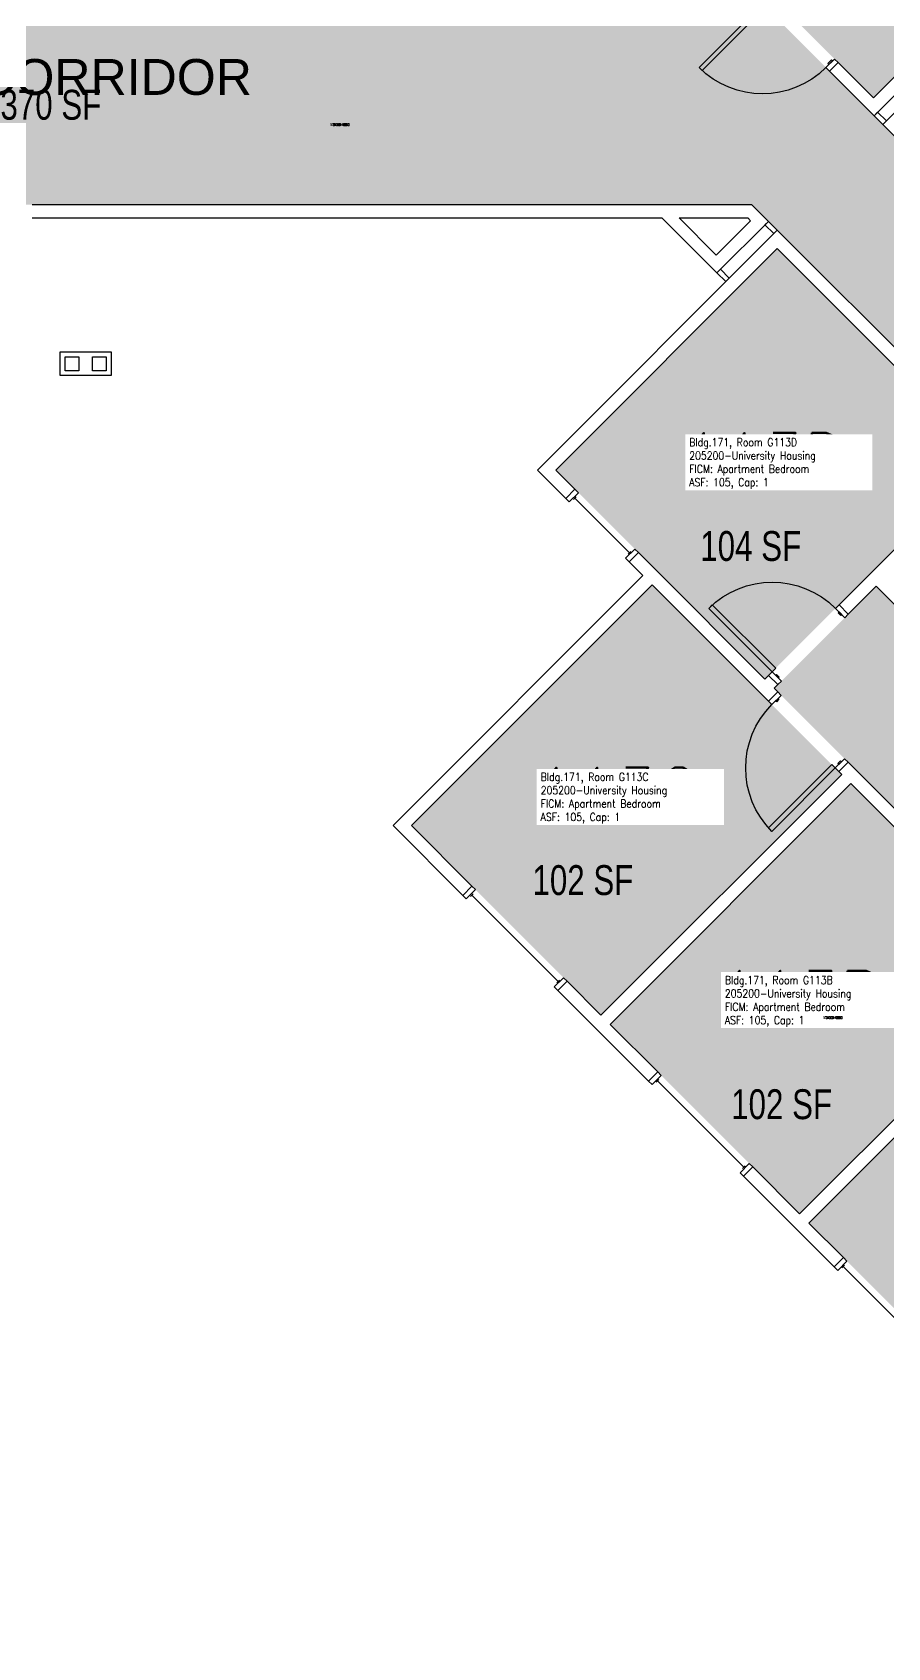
# Model space of a CAD drawing. Header units: inches. Extents: x 1063 to 4030, y -1482 to 1669.
# Drawn here: x 2032 to 2375, y 664 to 1312 of the extents above; entities that cross this region are included whole.
import ezdxf
from ezdxf.enums import TextEntityAlignment as Align

# ---------------------------------------------------------------- set-up
doc = ezdxf.new("R2010")
doc.units = ezdxf.units.IN
doc.header["$LTSCALE"] = 192
doc.header["$MEASUREMENT"] = 0
for name, color, linetype in [('A-AREA-IDEN', 1, 'Continuous'), ('A-DOOR', 2, 'Continuous'), ('A-GLAZ', 1, 'Continuous'), ('A-IDEN-RNUM', 7, 'Continuous'), ('A-IDEN-SNUM', 4, 'Continuous'), ('A-IDEN-VNUM', 4, 'Continuous'), ('A-WALL', 5, 'Continuous'), ('AREA-TEXT', 3, 'Continuous'), ('Rooms-Category-Color', 7, 'Continuous'), ('Rooms-College-Color', 7, 'Continuous'), ('Rooms-Department-Color', 7, 'Continuous'), ('Rooms-Division-Color', 7, 'Continuous'), ('Rooms-Information', 7, 'Continuous')]:
    doc.layers.add(name, color=color, linetype=linetype)
doc.styles.add('AREA', font='arial.ttf', dxfattribs={"width": 0.75, "height": 12})
doc.styles.add('ROOMSNUMBER', font='txt.shx', dxfattribs={"height": 0.03})
doc.styles.add('ROOMVNUMBER', font='simplex.shx', dxfattribs={"width": 0.85})
doc.styles.get("Standard").update_dxf_attribs({"font": 'arial.ttf'})

msp = doc.modelspace()

# ---------------------------------------------------------------- hatches: boundary and pattern name
at = {"layer": 'Rooms-Category-Color', "true_color": 0xe3c5e1}
msp.add_hatch(color=254, dxfattribs=at).paths.add_polyline_path([(2337.86, 1458.13), (2376.36, 1458.13), (2458.97, 1375.51), (2369.52, 1286.06), (2323.21, 1332.38), (2322.61, 1332.38), (2322.61, 1416.88), (2337.86, 1416.88)])
at = {"layer": 'Rooms-Category-Color', "true_color": 0xadadad}
for points in [[(2373.33, 1275.37), (2369.79, 1278.9), (2351.87, 1296.82), (2321.57, 1327.13), (2031.61, 1327.13), (1782.24, 1327.13), (1782.24, 1323.13), (1778.24, 1323.13), (1778.24, 1324.63), (1738.24, 1324.63), (1738.24, 1319.63), (1732.24, 1319.63), (1732.24, 1243.02), (1763.74, 1242.96), (1778.24, 1243.13), (1778.24, 1247.13), (1782.24, 1247.13), (1782.24, 1245.63), (1822.24, 1245.63), (1822.24, 1250.63), (1828.24, 1250.63), (1828.24, 1222.38), (1897.49, 1222.38), (1897.49, 1243.13), (2320.71, 1243.13), (2327.36, 1236.48), (2330.9, 1232.94)], [(2330.9, 1232.94), (2373.33, 1275.37), (2633.56, 1015.13), (2651.24, 1032.81), (2709.45, 974.59), (2691.78, 956.92), (2821.91, 826.78), (2839.59, 844.46), (2897.8, 786.25), (2880.12, 768.57), (3535.92, 112.77), (3553.6, 130.45), (3595.4, 88.64), (3577.73, 70.96), (3700.48, -51.78), (3658.05, -94.21), (3535.3, 28.54), (3517.62, 10.86), (3475.82, 52.67), (3493.49, 70.35), (2837.69, 726.14), (2820.02, 708.47), (2761.81, 766.68), (2779.48, 784.36), (2649.35, 914.49), (2631.67, 896.81), (2573.46, 955.02), (2591.14, 972.7)]]:
    msp.add_hatch(color=253, dxfattribs=at).paths.add_polyline_path(points)
at = {"layer": 'Rooms-Category-Color', "true_color": 0x728ef3}
for points in [[(2330.91, 1225.51), (2241.98, 1136.6), (2325.95, 1052.63), (2414.87, 1141.55)], [(2260.1, 917.66), (2184, 993.76), (2280.69, 1090.46), (2356.8, 1014.34), (2260.42, 917.96)], [(2534.37, 673.09), (2438.56, 768.9), (2524.12, 854.46), (2329.66, 1048.92), (2370.67, 1089.93), (2391, 1069.6), (2381.19, 1059.79), (2505.67, 935.31), (2515.48, 945.12), (2535.81, 924.8), (2526, 914.98), (2548.41, 892.57), (2558.04, 902.2), (2554.33, 905.92), (2549.82, 901.41), (2534.83, 916.4), (2569.75, 951.31), (2584.74, 936.32), (2578.37, 929.96), (2582.09, 926.25), (2588.45, 932.61), (2631.67, 889.39), (2567.68, 825.39), (2617.28, 775.8), (2606.94, 765.45), (2616.84, 755.55)], [(2263.81, 913.95), (2339.91, 837.84), (2436.61, 934.52), (2360.51, 1010.64), (2264.13, 914.25)], [(2343.63, 834.13), (2419.99, 757.76), (2516.69, 854.46), (2440.32, 930.83), (2343.95, 834.43)]]:
    msp.add_hatch(color=171, dxfattribs=at).paths.add_polyline_path(points)
at = {"layer": 'Rooms-College-Color', "true_color": 0xadadad}
for points in [[(2337.86, 1458.13), (2376.36, 1458.13), (2458.97, 1375.51), (2369.52, 1286.06), (2323.21, 1332.38), (2322.61, 1332.38), (2322.61, 1416.88), (2337.86, 1416.88)], [(2373.33, 1275.37), (2369.79, 1278.9), (2351.87, 1296.82), (2321.57, 1327.13), (2031.61, 1327.13), (1782.24, 1327.13), (1782.24, 1323.13), (1778.24, 1323.13), (1778.24, 1324.63), (1738.24, 1324.63), (1738.24, 1319.63), (1732.24, 1319.63), (1732.24, 1243.02), (1763.74, 1242.96), (1778.24, 1243.13), (1778.24, 1247.13), (1782.24, 1247.13), (1782.24, 1245.63), (1822.24, 1245.63), (1822.24, 1250.63), (1828.24, 1250.63), (1828.24, 1222.38), (1897.49, 1222.38), (1897.49, 1243.13), (2320.71, 1243.13), (2327.36, 1236.48), (2330.9, 1232.94)], [(2330.9, 1232.94), (2373.33, 1275.37), (2633.56, 1015.13), (2651.24, 1032.81), (2709.45, 974.59), (2691.78, 956.92), (2821.91, 826.78), (2839.59, 844.46), (2897.8, 786.25), (2880.12, 768.57), (3535.92, 112.77), (3553.6, 130.45), (3595.4, 88.64), (3577.73, 70.96), (3700.48, -51.78), (3658.05, -94.21), (3535.3, 28.54), (3517.62, 10.86), (3475.82, 52.67), (3493.49, 70.35), (2837.69, 726.14), (2820.02, 708.47), (2761.81, 766.68), (2779.48, 784.36), (2649.35, 914.49), (2631.67, 896.81), (2573.46, 955.02), (2591.14, 972.7)], [(2330.91, 1225.51), (2241.98, 1136.6), (2325.95, 1052.63), (2414.87, 1141.55)], [(2260.1, 917.66), (2184, 993.76), (2280.69, 1090.46), (2356.8, 1014.34), (2260.42, 917.96)], [(2534.37, 673.09), (2438.56, 768.9), (2524.12, 854.46), (2329.66, 1048.92), (2370.67, 1089.93), (2391, 1069.6), (2381.19, 1059.79), (2505.67, 935.31), (2515.48, 945.12), (2535.81, 924.8), (2526, 914.98), (2548.41, 892.57), (2558.04, 902.2), (2554.33, 905.92), (2549.82, 901.41), (2534.83, 916.4), (2569.75, 951.31), (2584.74, 936.32), (2578.37, 929.96), (2582.09, 926.25), (2588.45, 932.61), (2631.67, 889.39), (2567.68, 825.39), (2617.28, 775.8), (2606.94, 765.45), (2616.84, 755.55)], [(2263.81, 913.95), (2339.91, 837.84), (2436.61, 934.52), (2360.51, 1010.64), (2264.13, 914.25)], [(2343.63, 834.13), (2419.99, 757.76), (2516.69, 854.46), (2440.32, 930.83), (2343.95, 834.43)]]:
    msp.add_hatch(color=253, dxfattribs=at).paths.add_polyline_path(points)
at = {"layer": 'Rooms-Department-Color', "true_color": 0x604aed}
for points in [[(2337.86, 1458.13), (2376.36, 1458.13), (2458.97, 1375.51), (2369.52, 1286.06), (2323.21, 1332.38), (2322.61, 1332.38), (2322.61, 1416.88), (2337.86, 1416.88)], [(2330.91, 1225.51), (2241.98, 1136.6), (2325.95, 1052.63), (2414.87, 1141.55)], [(2260.1, 917.66), (2184, 993.76), (2280.69, 1090.46), (2356.8, 1014.34), (2260.42, 917.96)], [(2534.37, 673.09), (2438.56, 768.9), (2524.12, 854.46), (2329.66, 1048.92), (2370.67, 1089.93), (2391, 1069.6), (2381.19, 1059.79), (2505.67, 935.31), (2515.48, 945.12), (2535.81, 924.8), (2526, 914.98), (2548.41, 892.57), (2558.04, 902.2), (2554.33, 905.92), (2549.82, 901.41), (2534.83, 916.4), (2569.75, 951.31), (2584.74, 936.32), (2578.37, 929.96), (2582.09, 926.25), (2588.45, 932.61), (2631.67, 889.39), (2567.68, 825.39), (2617.28, 775.8), (2606.94, 765.45), (2616.84, 755.55)], [(2263.81, 913.95), (2339.91, 837.84), (2436.61, 934.52), (2360.51, 1010.64), (2264.13, 914.25)], [(2343.63, 834.13), (2419.99, 757.76), (2516.69, 854.46), (2440.32, 930.83), (2343.95, 834.43)]]:
    msp.add_hatch(color=173, dxfattribs=at).paths.add_polyline_path(points)
at = {"layer": 'Rooms-Department-Color', "true_color": 0xacacac}
for points in [[(2373.33, 1275.37), (2369.79, 1278.9), (2351.87, 1296.82), (2321.57, 1327.13), (2031.61, 1327.13), (1782.24, 1327.13), (1782.24, 1323.13), (1778.24, 1323.13), (1778.24, 1324.63), (1738.24, 1324.63), (1738.24, 1319.63), (1732.24, 1319.63), (1732.24, 1243.02), (1763.74, 1242.96), (1778.24, 1243.13), (1778.24, 1247.13), (1782.24, 1247.13), (1782.24, 1245.63), (1822.24, 1245.63), (1822.24, 1250.63), (1828.24, 1250.63), (1828.24, 1222.38), (1897.49, 1222.38), (1897.49, 1243.13), (2320.71, 1243.13), (2327.36, 1236.48), (2330.9, 1232.94)], [(2330.9, 1232.94), (2373.33, 1275.37), (2633.56, 1015.13), (2651.24, 1032.81), (2709.45, 974.59), (2691.78, 956.92), (2821.91, 826.78), (2839.59, 844.46), (2897.8, 786.25), (2880.12, 768.57), (3535.92, 112.77), (3553.6, 130.45), (3595.4, 88.64), (3577.73, 70.96), (3700.48, -51.78), (3658.05, -94.21), (3535.3, 28.54), (3517.62, 10.86), (3475.82, 52.67), (3493.49, 70.35), (2837.69, 726.14), (2820.02, 708.47), (2761.81, 766.68), (2779.48, 784.36), (2649.35, 914.49), (2631.67, 896.81), (2573.46, 955.02), (2591.14, 972.7)]]:
    msp.add_hatch(color=253, dxfattribs=at).paths.add_polyline_path(points)
at = {"layer": 'Rooms-Division-Color', "true_color": 0x604aed}
for points in [[(2337.86, 1458.13), (2376.36, 1458.13), (2458.97, 1375.51), (2369.52, 1286.06), (2323.21, 1332.38), (2322.61, 1332.38), (2322.61, 1416.88), (2337.86, 1416.88)], [(2330.91, 1225.51), (2241.98, 1136.6), (2325.95, 1052.63), (2414.87, 1141.55)], [(2260.1, 917.66), (2184, 993.76), (2280.69, 1090.46), (2356.8, 1014.34), (2260.42, 917.96)], [(2534.37, 673.09), (2438.56, 768.9), (2524.12, 854.46), (2329.66, 1048.92), (2370.67, 1089.93), (2391, 1069.6), (2381.19, 1059.79), (2505.67, 935.31), (2515.48, 945.12), (2535.81, 924.8), (2526, 914.98), (2548.41, 892.57), (2558.04, 902.2), (2554.33, 905.92), (2549.82, 901.41), (2534.83, 916.4), (2569.75, 951.31), (2584.74, 936.32), (2578.37, 929.96), (2582.09, 926.25), (2588.45, 932.61), (2631.67, 889.39), (2567.68, 825.39), (2617.28, 775.8), (2606.94, 765.45), (2616.84, 755.55)], [(2263.81, 913.95), (2339.91, 837.84), (2436.61, 934.52), (2360.51, 1010.64), (2264.13, 914.25)], [(2343.63, 834.13), (2419.99, 757.76), (2516.69, 854.46), (2440.32, 930.83), (2343.95, 834.43)]]:
    msp.add_hatch(color=173, dxfattribs=at).paths.add_polyline_path(points)
at = {"layer": 'Rooms-Division-Color', "true_color": 0xadadad}
for points in [[(2373.33, 1275.37), (2369.79, 1278.9), (2351.87, 1296.82), (2321.57, 1327.13), (2031.61, 1327.13), (1782.24, 1327.13), (1782.24, 1323.13), (1778.24, 1323.13), (1778.24, 1324.63), (1738.24, 1324.63), (1738.24, 1319.63), (1732.24, 1319.63), (1732.24, 1243.02), (1763.74, 1242.96), (1778.24, 1243.13), (1778.24, 1247.13), (1782.24, 1247.13), (1782.24, 1245.63), (1822.24, 1245.63), (1822.24, 1250.63), (1828.24, 1250.63), (1828.24, 1222.38), (1897.49, 1222.38), (1897.49, 1243.13), (2320.71, 1243.13), (2327.36, 1236.48), (2330.9, 1232.94)], [(2330.9, 1232.94), (2373.33, 1275.37), (2633.56, 1015.13), (2651.24, 1032.81), (2709.45, 974.59), (2691.78, 956.92), (2821.91, 826.78), (2839.59, 844.46), (2897.8, 786.25), (2880.12, 768.57), (3535.92, 112.77), (3553.6, 130.45), (3595.4, 88.64), (3577.73, 70.96), (3700.48, -51.78), (3658.05, -94.21), (3535.3, 28.54), (3517.62, 10.86), (3475.82, 52.67), (3493.49, 70.35), (2837.69, 726.14), (2820.02, 708.47), (2761.81, 766.68), (2779.48, 784.36), (2649.35, 914.49), (2631.67, 896.81), (2573.46, 955.02), (2591.14, 972.7)]]:
    msp.add_hatch(color=253, dxfattribs=at).paths.add_polyline_path(points)

# ---------------------------------------------------------------- linework, layer by layer
at = {"layer": 'A-DOOR'}
for p, q in [((2299.55, 1298.23), (2325, 1323.69)), ((2326.24, 1322.45), (2300.78, 1297)), ((2300.78, 1297), (2299.55, 1298.23)), ((2350.46, 1298.23), (2353.9, 1301.68)), ((2351.87, 1296.82), (2350.46, 1298.23)), ((2352.67, 1301.33), (2351.25, 1299.91)), ((2351.25, 1299.91), (2351.69, 1299.47)), ((2351.69, 1299.47), (2353.11, 1300.89)), ((2355.32, 1300.27), (2351.87, 1296.82)), ((2353.11, 1300.89), (2352.67, 1301.33)), ((2353.9, 1301.68), (2355.32, 1300.27)), ((2371.2, 1280.32), (2369.79, 1278.9)), ((2369.79, 1278.9), (2373.33, 1275.37)), ((2374.74, 1276.78), (2371.2, 1280.32)), ((2371.2, 1280.32), (2371.2, 1280.32)), ((2373.33, 1275.37), (2374.74, 1276.78)), ((2327.36, 1236.48), (2325.95, 1235.06)), ((2325.95, 1235.06), (2329.48, 1231.53)), ((2330.9, 1232.94), (2327.36, 1236.48)), ((2327.36, 1236.48), (2327.36, 1236.48)), ((2329.48, 1231.53), (2330.9, 1232.94)), ((2308.09, 1217.21), (2306.68, 1215.79)), ((2306.68, 1215.79), (2310.22, 1212.26)), ((2311.63, 1213.67), (2308.09, 1217.21)), ((2308.09, 1217.21), (2308.09, 1217.21)), ((2310.22, 1212.26), (2311.63, 1213.67))]:
    msp.add_line(p, q, dxfattribs=at)
for points in [[(2328.86, 1055.54), (2330.28, 1056.96), (2304.82, 1082.41), (2303.41, 1081)], [(2358.03, 1077.29), (2359.45, 1078.7), (2355.73, 1082.41), (2354.32, 1081)], [(2356.8, 1078.52), (2356.44, 1078.17), (2355.38, 1079.23), (2355.73, 1079.59)], [(2332.58, 1051.83), (2331.16, 1050.42), (2327.45, 1054.13), (2328.86, 1055.54)], [(2331.34, 1053.07), (2331.69, 1053.42), (2330.63, 1054.48), (2330.28, 1054.13)], [(2332.49, 1046.09), (2331.08, 1047.5), (2327.36, 1043.79), (2328.78, 1042.37)], [(2331.25, 1044.85), (2331.61, 1044.5), (2330.55, 1043.44), (2330.19, 1043.79)], [(2357.95, 1020.63), (2359.36, 1019.22), (2355.65, 1015.5), (2354.23, 1016.92)], [(2356.71, 1019.39), (2356.35, 1019.75), (2355.29, 1018.69), (2355.65, 1018.33)], [(2354.23, 1016.92), (2352.82, 1018.33), (2327.36, 992.88), (2328.78, 991.46)]]:
    msp.add_lwpolyline(points, close=True, dxfattribs=at)
at = {"layer": 'A-DOOR', "extrusion": (0, 0, -1)}
for centre, start, end in [((-2325, 1323.69), 225, 315), ((-2328.86, 1055.54), 45, 135), ((-2354.23, 1016.92), 315, 45)]:
    msp.add_arc(centre, 36, start, end, dxfattribs=at)
at = {"layer": 'A-GLAZ'}
for p, q in [((2250.12, 1125.81), (2249.06, 1124.75)), ((2271.51, 1103.36), (2249.59, 1125.28)), ((2272.04, 1103.89), (2270.98, 1102.83)), ((2208.73, 966.38), (2207.67, 965.32)), ((2242.85, 931.2), (2208.2, 965.85)), ((2243.38, 931.73), (2242.32, 930.67)), ((2283.35, 891.76), (2282.29, 890.7)), ((2317.46, 856.58), (2282.82, 891.23)), ((2317.99, 857.11), (2316.93, 856.05)), ((2357.92, 817.18), (2356.86, 816.12)), ((2392.04, 782), (2357.39, 816.65))]:
    msp.add_line(p, q, dxfattribs=at)
for points in [[(2247.38, 1123.78), (2245.96, 1125.19), (2249.67, 1128.9), (2251.09, 1127.49)], [(2270, 1101.15), (2271.42, 1099.73), (2275.13, 1103.45), (2273.72, 1104.86)], [(2205.99, 964.35), (2204.57, 965.76), (2208.29, 969.47), (2209.7, 968.06)], [(2241.34, 928.99), (2242.76, 927.58), (2246.47, 931.29), (2245.06, 932.7)], [(2280.61, 889.73), (2279.19, 891.14), (2282.9, 894.85), (2284.32, 893.44)], [(2315.96, 854.37), (2317.38, 852.96), (2321.09, 856.67), (2319.67, 858.09)], [(2355.18, 815.15), (2353.77, 816.56), (2357.48, 820.28), (2358.9, 818.86)]]:
    msp.add_lwpolyline(points, close=True, dxfattribs=at)
at = {"layer": 'A-WALL'}
for p, q in [((2458.97, 1375.51), (2369.52, 1286.06)), ((2369.79, 1278.9), (2466.13, 1375.25)), ((2469.67, 1371.71), (2373.33, 1275.37)), ((2355.32, 1300.27), (2351.87, 1296.82)), ((2369.52, 1286.06), (2355.32, 1300.27)), ((2351.87, 1296.82), (2369.79, 1278.9)), ((2373.33, 1275.37), (2464.28, 1184.41)), ((2320.71, 1243.13), (2031.61, 1243.13)), ((2327.36, 1236.48), (2320.71, 1243.13)), ((2031.61, 1237.88), (2284.6, 1237.88)), ((2234.56, 1136.6), (2330.9, 1232.94)), ((2284.6, 1237.88), (2306.68, 1215.79)), ((2306.42, 1222.95), (2291.49, 1237.88)), ((2291.49, 1237.88), (2319.07, 1237.88)), ((2320.2, 1236.74), (2306.42, 1222.95)), ((2306.68, 1215.79), (2327.36, 1236.48)), ((2319.07, 1237.88), (2320.2, 1236.74)), ((2330.9, 1232.94), (2421.85, 1141.99)), ((2330.9, 1225.52), (2241.98, 1136.6)), ((2414.87, 1141.55), (2330.9, 1225.52)), ((2042.86, 1174.5), (2042.86, 1184)), ((2042.86, 1184), (2063.36, 1184)), ((2044.86, 1176.5), (2044.86, 1182)), ((2044.86, 1182), (2050.36, 1182)), ((2050.36, 1182), (2050.36, 1176.5)), ((2055.86, 1176.5), (2055.86, 1182)), ((2055.86, 1182), (2061.36, 1182)), ((2061.36, 1182), (2061.36, 1176.5)), ((2063.36, 1184), (2063.36, 1174.5)), ((2063.36, 1174.5), (2042.86, 1174.5)), ((2050.36, 1176.5), (2044.86, 1176.5)), ((2061.36, 1176.5), (2055.86, 1176.5)), ((2245.96, 1125.19), (2234.56, 1136.6)), ((2241.98, 1136.6), (2249.67, 1128.9)), ((2357.59, 1084.27), (2414.87, 1141.55)), ((2249.67, 1128.9), (2245.96, 1125.19)), ((2271.42, 1099.73), (2275.13, 1103.45)), ((2275.13, 1103.45), (2281.14, 1097.44)), ((2276.98, 1094.17), (2271.42, 1099.73)), ((2281.14, 1097.44), (2325.95, 1052.63)), ((2176.57, 993.76), (2276.98, 1094.17)), ((2280.69, 1090.46), (2184, 993.76)), ((2327.36, 1043.79), (2280.69, 1090.46)), ((2355.73, 1082.41), (2357.59, 1084.27)), ((2370.67, 1089.93), (2361.3, 1080.56)), ((2391, 1069.6), (2370.67, 1089.93)), ((2359.45, 1078.7), (2355.73, 1082.41)), ((2361.3, 1080.56), (2359.45, 1078.7)), ((2325.95, 1052.63), (2327.45, 1054.13)), ((2327.45, 1054.13), (2331.16, 1050.42)), ((2331.08, 1047.5), (2327.36, 1043.79)), ((2331.16, 1050.42), (2329.66, 1048.92)), ((2329.66, 1048.92), (2331.08, 1047.5)), ((2355.65, 1015.5), (2359.36, 1019.22)), ((2359.36, 1019.22), (2410.89, 967.69)), ((2260.1, 917.66), (2356.8, 1014.36)), ((2356.8, 1014.36), (2355.65, 1015.5)), ((2360.51, 1010.64), (2263.81, 913.95)), ((2407.18, 963.97), (2360.51, 1010.64)), ((2204.57, 965.76), (2176.57, 993.76)), ((2184, 993.76), (2208.29, 969.47)), ((2208.29, 969.47), (2204.57, 965.76)), ((2339.91, 837.84), (2436.61, 934.54)), ((2242.76, 927.58), (2246.47, 931.29)), ((2246.47, 931.29), (2260.1, 917.66)), ((2440.32, 930.83), (2343.63, 834.13)), ((2279.19, 891.14), (2242.76, 927.58)), ((2263.81, 913.95), (2282.9, 894.85)), ((2282.9, 894.85), (2279.19, 891.14)), ((2317.38, 852.96), (2321.09, 856.67)), ((2321.09, 856.67), (2339.91, 837.84)), ((2353.77, 816.56), (2317.38, 852.96)), ((2343.63, 834.13), (2357.48, 820.28)), ((2357.48, 820.28), (2353.77, 816.56))]:
    msp.add_line(p, q, dxfattribs=at)

# ---------------------------------------------------------------- texts
at = {"layer": 'A-AREA-IDEN'}
msp.add_text('CORRIDOR', height=14.4, dxfattribs=at).set_placement((2065.14, 1287.27), align=Align.CENTER)
at = {"layer": 'A-IDEN-RNUM', "style": 'ROOMSNUMBER', "width": 0.85}
for s, p in [('0119-C0', (2155.24, 1275.3)), ('0113-D0', (2323.43, 1138.11)), ('0113-C0', (2264.7, 1001.74)), ('0113-B0', (2353.21, 916.61))]:
    msp.add_text(s, height=1, dxfattribs=at).set_placement(p, align=Align.MIDDLE_CENTER)
at = {"layer": 'A-IDEN-SNUM', "style": 'ROOMSNUMBER', "width": 0.85}
for s, p in [('1710G119C0', (2155.24, 1275.3)), ('1710G113D0', (2323.43, 1138.11)), ('1710G113C0', (2264.7, 1001.74)), ('1710G113B0', (2353.21, 916.61))]:
    msp.add_text(s, height=1, dxfattribs=at).set_placement(p, align=Align.MIDDLE_CENTER)
at = {"layer": 'A-IDEN-VNUM', "style": 'ROOMVNUMBER', "width": 0.85}
for s, p in [('113D', (2325.6, 1140.25)), ('113C', (2266.39, 1005.82)), ('113B', (2339.93, 924.21))]:
    msp.add_text(s, height=22.5, dxfattribs=at).set_placement(p, align=Align.MIDDLE_CENTER)
at = {"layer": 'AREA-TEXT', "style": 'AREA', "width": 0.75}
for s, p in [('370 SF', (2039.15, 1283.3)), ('104 SF', (2320.25, 1106.08)), ('102 SF', (2252.85, 971.89)), ('102 SF', (2332.67, 881.88))]:
    msp.add_text(s, height=12, dxfattribs=at).set_placement(p, align=Align.MIDDLE_CENTER)

# ---------------------------------------------------------------- next in the draw order: texts
at = {"layer": 'Rooms-Information', "char_height": 3.2143, "width": 72, "attachment_point": 7, "style": 'ROOMVNUMBER', "bg_fill": 3, "box_fill_scale": 1.5, "bg_fill_color": 256, "bg_fill_true_color": 13158600, "bg_fill_transparency": 0}
for s, insert in [('Bldg.171, Room G113D^M^J205200-University Housing^M^JFICM: Apartment Bedroom^M^JASF: 105, Cap: 1', (2295.55, 1129)), ('Bldg.171, Room G113C^M^J205200-University Housing^M^JFICM: Apartment Bedroom^M^JASF: 105, Cap: 1', (2235.89, 994.57)), ('Bldg.171, Room G113B^M^J205200-University Housing^M^JFICM: Apartment Bedroom^M^JASF: 105, Cap: 1', (2309.87, 912.96))]:
    msp.add_mtext(s, dxfattribs=dict(at, insert=insert))

doc.saveas('drawing.dxf')
